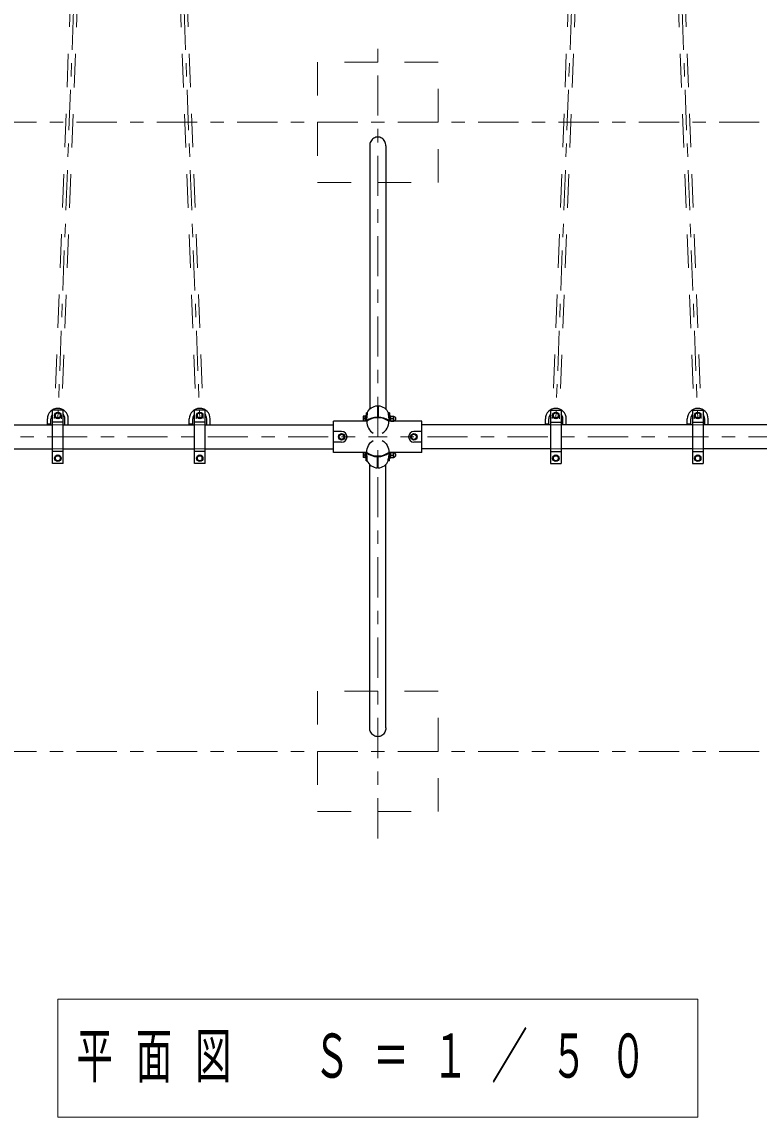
# Model space of a CAD drawing. Units: millimetres on the paper, scale 1:50. Extents: x 197 to 617, y 140 to 437.
# Drawn here: x 277 to 332.1, y 304.2 to 386 of the extents above; entities that cross this region are included whole.
import ezdxf

# ---------------------------------------------------------------- set-up
doc = ezdxf.new("R2010")
doc.units = ezdxf.units.MM
doc.linetypes.add('USER1', pattern=[4.5, 2.5, -2])
doc.linetypes.add('USER2', pattern=[6, 3, -1, 1, -1])
doc.layers.add('線', color=2, linetype='Continuous', lineweight=25)
doc.styles.add('ＭＳ ゴシック', font='')
doc.styles.get('ＭＳ ゴシック').set_extended_font_data('MS Gothic')

msp = doc.modelspace()

# ---------------------------------------------------------------- linework, layer by layer
at = {"layer": '線', "color": 1, "linetype": 'USER2', "lineweight": 13}
for p, q in [((281.085, 392.916), (279.681, 356.357)), ((288.876, 392.916), (290.281, 356.357)), ((318.285, 392.916), (316.881, 356.357)), ((326.076, 392.916), (327.481, 356.357)), ((303.581, 325.007), (303.581, 385.007)), ((233.081, 378.507), (374.081, 378.507)), ((248.881, 355.007), (303.581, 355.007)), ((358.281, 355.007), (303.581, 355.007)), ((233.081, 331.507), (374.081, 331.507))]:
    msp.add_line(p, q, dxfattribs=at)
at = {"layer": '線', "color": 4, "linetype": 'USER1', "lineweight": 13}
for p, q in [((280.809, 392.626), (279.416, 356.367)), ((281.339, 392.606), (279.945, 356.347)), ((288.623, 392.606), (290.016, 356.347)), ((289.152, 392.626), (290.545, 356.367)), ((318.009, 392.626), (316.616, 356.367)), ((318.539, 392.606), (317.145, 356.347)), ((325.823, 392.606), (327.216, 356.347)), ((326.352, 392.626), (327.745, 356.367)), ((279.281, 355.898), (280.081, 355.898)), ((289.881, 355.898), (290.681, 355.898)), ((317.281, 355.898), (316.481, 355.898)), ((327.881, 355.898), (327.081, 355.898)), ((279.281, 354.116), (280.081, 354.116)), ((289.881, 354.116), (290.681, 354.116)), ((317.281, 354.116), (316.481, 354.116)), ((327.881, 354.116), (327.081, 354.116))]:
    msp.add_line(p, q, dxfattribs=at)
at = {"layer": '線', "color": 7}
for p, q in [((302.976, 376.749), (302.976, 357.069)), ((304.186, 376.749), (304.186, 357.069)), ((302.706, 356.799), (302.798, 356.799)), ((302.706, 356.799), (302.706, 356.172)), ((304.456, 356.799), (304.363, 356.799)), ((304.456, 356.799), (304.456, 356.172)), ((302.754, 356.172), (300.281, 356.172)), ((300.281, 353.842), (300.281, 356.172)), ((306.881, 356.172), (304.407, 356.172)), ((306.881, 353.842), (306.881, 356.172)), ((268.081, 355.898), (279.281, 355.898)), ((280.081, 355.898), (289.881, 355.898)), ((290.681, 355.898), (300.281, 355.898)), ((316.481, 355.898), (306.881, 355.898)), ((327.081, 355.898), (317.281, 355.898)), ((339.081, 355.898), (327.881, 355.898)), ((268.081, 354.116), (279.281, 354.116)), ((280.081, 354.116), (289.881, 354.116)), ((290.681, 354.116), (300.281, 354.116)), ((302.754, 353.842), (300.281, 353.842)), ((302.706, 353.215), (302.706, 353.842)), ((306.881, 353.842), (304.407, 353.842)), ((304.456, 353.215), (304.456, 353.842)), ((316.481, 354.116), (306.881, 354.116)), ((327.081, 354.116), (317.281, 354.116)), ((339.081, 354.116), (327.881, 354.116)), ((302.706, 353.215), (302.798, 353.215)), ((302.976, 333.264), (302.976, 352.945)), ((304.186, 333.264), (304.186, 352.945)), ((304.456, 353.215), (304.363, 353.215))]:
    msp.add_line(p, q, dxfattribs=at)
at = {"layer": '線'}
for p, q in [((280.081, 357.007), (279.281, 357.007)), ((279.281, 353.007), (279.281, 357.007)), ((279.681, 356.827), (279.491, 356.717)), ((279.871, 356.717), (279.681, 356.827)), ((280.081, 353.007), (280.081, 357.007)), ((290.681, 357.007), (289.881, 357.007)), ((289.881, 353.007), (289.881, 357.007)), ((290.281, 356.827), (290.091, 356.717)), ((290.471, 356.717), (290.281, 356.827)), ((290.681, 353.007), (290.681, 357.007)), ((302.798, 356.799), (302.798, 356.643)), ((303.561, 357.331), (303.561, 356.435)), ((303.601, 357.331), (303.601, 356.435)), ((304.363, 356.799), (304.363, 356.643)), ((316.481, 357.007), (317.281, 357.007)), ((316.481, 357.007), (316.481, 353.007)), ((316.881, 356.826), (316.691, 356.716)), ((317.071, 356.716), (316.881, 356.826)), ((317.281, 357.007), (317.281, 353.007)), ((327.081, 357.007), (327.881, 357.007)), ((327.081, 357.007), (327.081, 353.007)), ((327.481, 356.826), (327.291, 356.716)), ((327.671, 356.716), (327.481, 356.826)), ((327.881, 357.007), (327.881, 353.007)), ((278.901, 355.898), (278.901, 356.357)), ((279.161, 355.957), (278.901, 355.957)), ((279.161, 355.898), (279.161, 356.357)), ((280.041, 356.092), (279.321, 356.092)), ((279.491, 356.717), (279.491, 356.498)), ((279.491, 356.498), (279.681, 356.388)), ((279.681, 356.388), (279.871, 356.498)), ((279.871, 356.498), (279.871, 356.717)), ((280.201, 355.898), (280.201, 356.357)), ((280.461, 355.898), (280.461, 356.357)), ((289.501, 355.898), (289.501, 356.357)), ((289.761, 355.957), (289.501, 355.957)), ((289.761, 355.898), (289.761, 356.357)), ((290.641, 356.092), (289.921, 356.092)), ((290.091, 356.717), (290.091, 356.498)), ((290.091, 356.498), (290.281, 356.388)), ((290.281, 356.388), (290.471, 356.498)), ((290.471, 356.498), (290.471, 356.717)), ((290.801, 355.898), (290.801, 356.357)), ((291.061, 355.898), (291.061, 356.357)), ((302.501, 356.556), (302.496, 356.546)), ((302.496, 356.546), (302.496, 356.186)), ((302.501, 356.176), (302.496, 356.186)), ((302.656, 356.556), (302.501, 356.556)), ((302.656, 356.176), (302.501, 356.176)), ((302.656, 356.366), (302.518, 356.366)), ((302.656, 356.172), (302.656, 356.606)), ((302.656, 356.606), (302.706, 356.606)), ((302.656, 356.556), (302.656, 356.176)), ((302.706, 356.172), (302.706, 356.606)), ((302.745, 356.249), (302.745, 356.172)), ((304.416, 356.249), (304.416, 356.172)), ((304.456, 356.172), (304.456, 356.606)), ((304.456, 356.606), (304.506, 356.606)), ((304.506, 356.172), (304.506, 356.606)), ((304.506, 356.172), (304.506, 356.581)), ((304.506, 356.581), (304.566, 356.581)), ((304.566, 356.386), (304.506, 356.37)), ((304.566, 356.363), (304.506, 356.347)), ((304.566, 356.172), (304.566, 356.581)), ((304.566, 356.556), (304.76, 356.556)), ((304.566, 356.176), (304.566, 356.556)), ((304.566, 356.366), (304.743, 356.366)), ((304.566, 356.176), (304.76, 356.176)), ((304.76, 356.556), (304.766, 356.546)), ((304.76, 356.176), (304.766, 356.186)), ((304.766, 356.186), (304.766, 356.546)), ((304.776, 356.526), (304.766, 356.526)), ((304.776, 356.206), (304.766, 356.206)), ((316.101, 355.898), (316.101, 356.357)), ((316.361, 355.957), (316.101, 355.957)), ((316.361, 355.898), (316.361, 356.357)), ((316.521, 356.092), (317.241, 356.092)), ((316.691, 356.716), (316.691, 356.497)), ((316.691, 356.497), (316.881, 356.387)), ((316.881, 356.387), (317.071, 356.497)), ((317.071, 356.497), (317.071, 356.716)), ((317.401, 355.898), (317.401, 356.357)), ((317.661, 355.898), (317.661, 356.357)), ((326.701, 355.898), (326.701, 356.357)), ((326.961, 355.957), (326.701, 355.957)), ((326.961, 355.898), (326.961, 356.357)), ((327.121, 356.092), (327.841, 356.092)), ((327.291, 356.716), (327.291, 356.497)), ((327.291, 356.497), (327.481, 356.387)), ((327.481, 356.387), (327.671, 356.497)), ((327.671, 356.497), (327.671, 356.716)), ((328.001, 355.898), (328.001, 356.357)), ((328.261, 355.898), (328.261, 356.357)), ((300.881, 355.407), (300.281, 355.407)), ((300.771, 355.197), (300.661, 355.007)), ((300.99, 355.197), (300.771, 355.197)), ((301.1, 355.007), (300.99, 355.197)), ((306.171, 355.197), (306.061, 355.007)), ((306.39, 355.197), (306.171, 355.197)), ((306.881, 355.407), (306.281, 355.407)), ((306.5, 355.007), (306.39, 355.197)), ((300.881, 354.607), (300.281, 354.607)), ((300.661, 355.007), (300.771, 354.817)), ((300.771, 354.817), (300.99, 354.817)), ((300.99, 354.817), (301.1, 355.007)), ((306.061, 355.007), (306.171, 354.817)), ((306.171, 354.817), (306.39, 354.817)), ((306.881, 354.607), (306.281, 354.607)), ((306.39, 354.817), (306.5, 355.007)), ((280.041, 353.921), (279.321, 353.921)), ((279.681, 353.627), (279.491, 353.517)), ((279.491, 353.517), (279.491, 353.298)), ((279.871, 353.517), (279.681, 353.627)), ((279.871, 353.298), (279.871, 353.517)), ((290.641, 353.921), (289.921, 353.921)), ((290.281, 353.627), (290.091, 353.517)), ((290.091, 353.517), (290.091, 353.298)), ((290.471, 353.517), (290.281, 353.627)), ((290.471, 353.298), (290.471, 353.517)), ((302.501, 353.837), (302.496, 353.827)), ((302.496, 353.827), (302.496, 353.467)), ((302.501, 353.457), (302.496, 353.467)), ((302.656, 353.837), (302.501, 353.837)), ((302.656, 353.647), (302.518, 353.647)), ((302.656, 353.407), (302.656, 353.842)), ((302.656, 353.837), (302.656, 353.457)), ((302.706, 353.407), (302.706, 353.842)), ((302.745, 353.764), (302.745, 353.842)), ((303.561, 352.683), (303.561, 353.579)), ((303.601, 352.683), (303.601, 353.579)), ((304.416, 353.764), (304.416, 353.842)), ((304.456, 353.407), (304.456, 353.842)), ((304.506, 353.432), (304.506, 353.842)), ((304.506, 353.407), (304.506, 353.842)), ((304.566, 353.667), (304.506, 353.651)), ((304.566, 353.644), (304.506, 353.628)), ((304.566, 353.432), (304.566, 353.842)), ((304.566, 353.837), (304.76, 353.837)), ((304.566, 353.457), (304.566, 353.837)), ((304.566, 353.647), (304.743, 353.647)), ((304.76, 353.837), (304.766, 353.827)), ((304.76, 353.457), (304.766, 353.467)), ((304.766, 353.467), (304.766, 353.827)), ((304.776, 353.807), (304.766, 353.807)), ((304.776, 353.487), (304.766, 353.487)), ((316.521, 353.921), (317.241, 353.921)), ((316.881, 353.626), (316.691, 353.516)), ((316.691, 353.516), (316.691, 353.297)), ((317.071, 353.516), (316.881, 353.626)), ((317.071, 353.297), (317.071, 353.516)), ((327.121, 353.921), (327.841, 353.921)), ((327.481, 353.626), (327.291, 353.516)), ((327.291, 353.516), (327.291, 353.297)), ((327.671, 353.516), (327.481, 353.626)), ((327.671, 353.297), (327.671, 353.516)), ((280.081, 353.007), (279.281, 353.007)), ((279.491, 353.298), (279.681, 353.188)), ((279.681, 353.188), (279.871, 353.298)), ((290.681, 353.007), (289.881, 353.007)), ((290.091, 353.298), (290.281, 353.188)), ((290.281, 353.188), (290.471, 353.298)), ((302.656, 353.457), (302.501, 353.457)), ((302.706, 353.407), (302.656, 353.407)), ((302.798, 353.215), (302.798, 353.371)), ((304.363, 353.215), (304.363, 353.371)), ((304.506, 353.407), (304.456, 353.407)), ((304.506, 353.432), (304.566, 353.432)), ((304.566, 353.457), (304.76, 353.457)), ((316.481, 353.007), (317.281, 353.007)), ((316.691, 353.297), (316.881, 353.187)), ((316.881, 353.187), (317.071, 353.297)), ((327.081, 353.007), (327.881, 353.007)), ((327.291, 353.297), (327.481, 353.187)), ((327.481, 353.187), (327.671, 353.297))]:
    msp.add_line(p, q, dxfattribs=at)
at = {"layer": '線', "color": 7, "lineweight": 13}
for p, q in [((279.681, 312.986), (279.681, 304.186)), ((327.481, 312.986), (279.681, 312.986)), ((327.481, 304.186), (327.481, 312.986)), ((279.681, 304.186), (327.481, 304.186))]:
    msp.add_line(p, q, dxfattribs=at)
at = {"layer": '線', "color": 4, "linetype": 'USER1', "lineweight": 13}
for points in [[(299.081, 374.007), (308.081, 374.007), (308.081, 383.007), (299.081, 383.007)], [(299.081, 327.007), (308.081, 327.007), (308.081, 336.007), (299.081, 336.007)]]:
    msp.add_lwpolyline(points, close=True, dxfattribs=at)
at = {"layer": '線', "color": 7}
for points in [[(304.186, 376.749), (304.18, 376.835), (304.165, 376.919), (304.14, 377.001), (304.105, 377.078), (304.061, 377.149), (304.008, 377.214), (303.949, 377.271), (303.883, 377.318), (303.812, 377.356), (303.737, 377.384), (303.66, 377.401), (303.581, 377.407), (303.502, 377.401), (303.424, 377.384), (303.349, 377.356), (303.278, 377.318), (303.212, 377.271), (303.153, 377.214), (303.101, 377.149), (303.057, 377.078), (303.022, 377.001), (302.996, 376.919), (302.981, 376.835), (302.976, 376.749)], [(302.797, 356.796), (302.848, 356.902), (302.916, 357.001), (302.998, 357.09), (303.093, 357.167), (303.199, 357.231), (303.314, 357.28), (303.435, 357.314), (303.561, 357.331)], [(303.601, 357.331), (303.726, 357.314), (303.847, 357.28), (303.962, 357.231), (304.069, 357.167), (304.164, 357.09), (304.246, 357.001), (304.313, 356.902), (304.364, 356.796)], [(302.797, 353.218), (302.848, 353.111), (302.916, 353.012), (302.998, 352.923), (303.093, 352.846), (303.199, 352.783), (303.314, 352.733), (303.435, 352.7), (303.561, 352.683)], [(303.601, 352.683), (303.726, 352.7), (303.847, 352.733), (303.962, 352.783), (304.069, 352.846), (304.164, 352.923), (304.246, 353.012), (304.313, 353.111), (304.364, 353.218)], [(304.186, 333.264), (304.18, 333.179), (304.165, 333.094), (304.14, 333.013), (304.105, 332.936), (304.061, 332.864), (304.008, 332.8), (303.949, 332.743), (303.883, 332.695), (303.812, 332.657), (303.737, 332.63), (303.66, 332.613), (303.581, 332.607), (303.502, 332.613), (303.424, 332.63), (303.349, 332.657), (303.278, 332.695), (303.212, 332.743), (303.153, 332.8), (303.101, 332.864), (303.057, 332.936), (303.022, 333.013), (302.996, 333.094), (302.981, 333.179), (302.976, 333.264)]]:
    msp.add_lwpolyline(points, dxfattribs=at)
at = {"layer": '線'}
for points in [[(302.754, 356.172), (302.763, 356.033), (302.788, 355.897), (302.83, 355.767), (302.888, 355.646), (302.96, 355.535), (303.045, 355.437), (303.141, 355.355), (303.246, 355.29)], [(303.916, 355.29), (304.021, 355.355), (304.117, 355.437), (304.202, 355.535), (304.273, 355.646), (304.331, 355.767), (304.373, 355.897), (304.399, 356.033), (304.407, 356.172)], [(302.754, 353.842), (302.763, 353.981), (302.788, 354.116), (302.83, 354.246), (302.888, 354.368), (302.96, 354.479), (303.045, 354.576), (303.141, 354.659), (303.246, 354.724)], [(303.916, 354.724), (304.021, 354.659), (304.117, 354.576), (304.202, 354.479), (304.273, 354.368), (304.331, 354.246), (304.373, 354.116), (304.399, 353.981), (304.407, 353.842)]]:
    msp.add_lwpolyline(points, dxfattribs=at)
for centre, radius in [((279.681, 356.607), 0.24), ((279.681, 356.607), 0.19), ((290.281, 356.607), 0.24), ((290.281, 356.607), 0.19), ((316.881, 356.606), 0.24), ((316.881, 356.606), 0.19), ((327.481, 356.606), 0.24), ((327.481, 356.606), 0.19), ((300.881, 355.007), 0.24), ((300.881, 355.007), 0.19), ((306.281, 355.007), 0.24), ((306.281, 355.007), 0.19), ((279.681, 353.407), 0.24), ((279.681, 353.407), 0.19), ((290.281, 353.407), 0.24), ((290.281, 353.407), 0.19), ((316.881, 353.406), 0.24), ((316.881, 353.406), 0.19), ((327.481, 353.406), 0.24), ((327.481, 353.406), 0.19)]:
    msp.add_circle(centre, radius, dxfattribs=at)
for centre, radius, start, end in [((279.681, 356.357), 0.78, 0, 180), ((290.281, 356.357), 0.78, 0, 180), ((316.881, 356.357), 0.78, 0, 180), ((327.481, 356.357), 0.78, 0, 180), ((279.681, 356.357), 0.52, 140.28486, 180), ((279.681, 356.357), 0.52, 0, 39.71514), ((290.281, 356.357), 0.52, 140.28486, 180), ((290.281, 356.357), 0.52, 0, 39.71514), ((302.776, 356.461), 0.274, 159.74445, 200.25555), ((302.776, 356.271), 0.274, 159.74445, 200.25555), ((300.851, 356.704), 1.948, 346.49913, 358.1915), ((303.626, 355.007), 1.484, 92.51109, 126.38871), ((303.581, 355.007), 1.428, 54.64617, 125.35383), ((303.536, 355.007), 1.484, 53.61129, 87.48891), ((306.31, 356.704), 1.948, 181.8085, 193.50087), ((304.485, 356.461), 0.274, 339.74445, 20.25555), ((304.485, 356.271), 0.274, 339.74445, 20.25555), ((304.776, 356.366), 0.16, 270, 90), ((316.881, 356.357), 0.52, 140.28486, 180), ((316.881, 356.357), 0.52, 0, 39.71514), ((327.481, 356.357), 0.52, 140.28486, 180), ((327.481, 356.357), 0.52, 0, 39.71514), ((300.881, 355.007), 0.4, 270, 90), ((306.281, 355.007), 0.4, 90, 270), ((302.776, 353.742), 0.274, 159.74445, 200.25555), ((302.776, 353.552), 0.274, 159.74445, 200.25555), ((300.851, 353.31), 1.948, 1.8085, 13.50087), ((303.626, 355.007), 1.484, 233.61129, 267.48891), ((303.581, 355.007), 1.428, 234.64617, 305.35383), ((303.536, 355.007), 1.484, 272.51109, 306.38871), ((306.31, 353.31), 1.948, 166.49913, 178.1915), ((304.485, 353.742), 0.274, 339.74445, 20.25555), ((304.485, 353.552), 0.274, 339.74445, 20.25555), ((304.776, 353.647), 0.16, 270, 90)]:
    msp.add_arc(centre, radius, start, end, dxfattribs=at)

# ---------------------------------------------------------------- texts
at = {"layer": '線', "color": 7, "insert": (281.081, 308.586), "char_height": 3.299, "attachment_point": 4, "style": 'ＭＳ ゴシック'}
msp.add_mtext('\\T1.64;\\W0.6;平面図\u3000Ｓ＝１／５０', dxfattribs=at)

doc.saveas('drawing.dxf')
